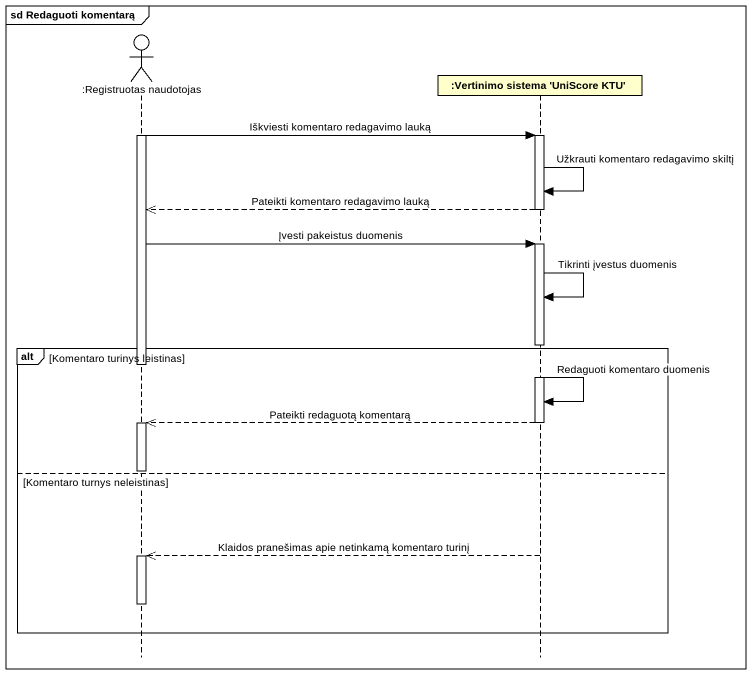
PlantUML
@startuml
mainframe sd Redaguoti komentarą
hide footbox
actor ":Registruotas naudotojas" as Registruotas_naudotojas
participant ":Vertinimo sistema 'UniScore KTU'" as Vertinimo_sistema_UniScore

activate Registruotas_naudotojas
Registruotas_naudotojas -> Vertinimo_sistema_UniScore : Iškviesti komentaro redagavimo lauką
activate Vertinimo_sistema_UniScore
Vertinimo_sistema_UniScore -> Vertinimo_sistema_UniScore : Užkrauti komentaro redagavimo skiltį
Vertinimo_sistema_UniScore -->> Registruotas_naudotojas : Pateikti komentaro redagavimo lauką
deactivate Vertinimo_sistema_UniScore
Registruotas_naudotojas -> Vertinimo_sistema_UniScore : Įvesti pakeistus duomenis
activate Vertinimo_sistema_UniScore
Vertinimo_sistema_UniScore -> Vertinimo_sistema_UniScore : Tikrinti įvestus duomenis
alt Komentaro turinys leistinas
  deactivate Registruotas_naudotojas
  Vertinimo_sistema_UniScore -> Vertinimo_sistema_UniScore : Redaguoti komentaro duomenis
  Vertinimo_sistema_UniScore -->> Registruotas_naudotojas : Pateikti redaguotą komentarą
  deactivate Vertinimo_sistema_UniScore
  activate Registruotas_naudotojas
  deactivate Registruotas_naudotojas
else Komentaro turnys neleistinas
  Vertinimo_sistema_UniScore -->> Registruotas_naudotojas : Klaidos pranešimas apie netinkamą komentaro turinį
  activate Registruotas_naudotojas
  deactivate Registruotas_naudotojas
end
@enduml
